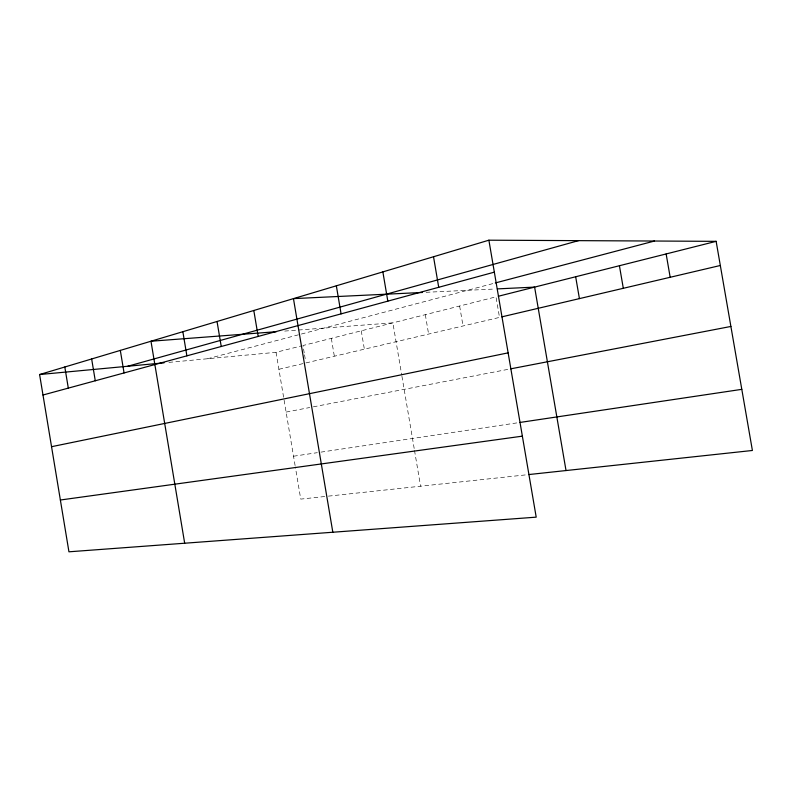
<?xml version="1.0" encoding="UTF-8"?>
<svg xmlns="http://www.w3.org/2000/svg" width="792" height="792" viewBox="0 0 792 792"><rect width="100%" height="100%" fill="white"/><g stroke="black" fill="none" stroke-linecap="round" stroke-linejoin="round"><path stroke-width="0.59" stroke-dasharray="3.96 2.97" d="M207.514 358.756L494.149 283.259M168.904 362.38L276.042 352.311L301.802 345.817M278.903 369.27L304.732 363.201M305.91 362.924L499.514 317.404L496 296.852L302.97 345.52L303.366 347.846M286.1 412.078L309.761 407.524M313.305 406.84L508.375 369.29M293.525 456.222L317.364 452.668M320.938 452.133L517.513 422.809M324.76 496.525L300.742 499.108L295.327 466.943M328.363 496.138L526.403 474.814M284.675 331.076L392.872 322.849L401.732 375.062M426.096 292.298L494.98 289.001M459.627 306.019L463.033 325.977M425.314 314.672L428.611 334.075M401.93 376.25L414.305 449.212M414.503 450.41L420.582 486.209M361.261 330.818L364.37 349.183M331.333 338.372L334.353 356.232M303.554 349.005L304.336 353.638M304.534 354.806L305.514 360.608M276.042 352.311L283.902 399M284.1 400.188L295.129 465.755"/><path stroke-width="1.19" d="M488.882 240.194L536.204 517.156L68.944 551.806L39.6 374.537L488.882 240.194L716.136 241.342L752.4 450.48L528.799 474.557M127.75 366.25L578.556 240.639M42.986 395.01L494.347 272.151M495.307 282.952L654.499 241.025M498.336 296.257L716.136 241.342M501.861 316.85L720.324 265.488M51.549 446.698L508.127 352.856M510.741 368.834L730.897 326.452M519.899 422.453L741.797 389.347M60.37 500.009L522.364 436.154M39.6 374.537L164.063 362.835M276.24 331.709L150.975 341.233L184.675 543.223M422.483 292.466L293.456 298.624L332.828 532.244M497.386 288.892L534.61 287.11L566.023 470.547M666.141 253.945L670.171 277.279M619.423 265.726L623.304 288.298M575.665 276.755L579.417 298.614M433.521 256.747L438.718 287.298M382.863 271.894L387.823 301.148M336.343 285.803L341.085 313.87M253.806 310.484L258.172 336.442M217.038 321.473L221.235 346.49M182.853 331.7L186.882 355.846M120.315 350.401L124.067 372.943M91.654 358.974L95.278 380.784M64.805 366.993L68.31 388.12"/></g></svg>
